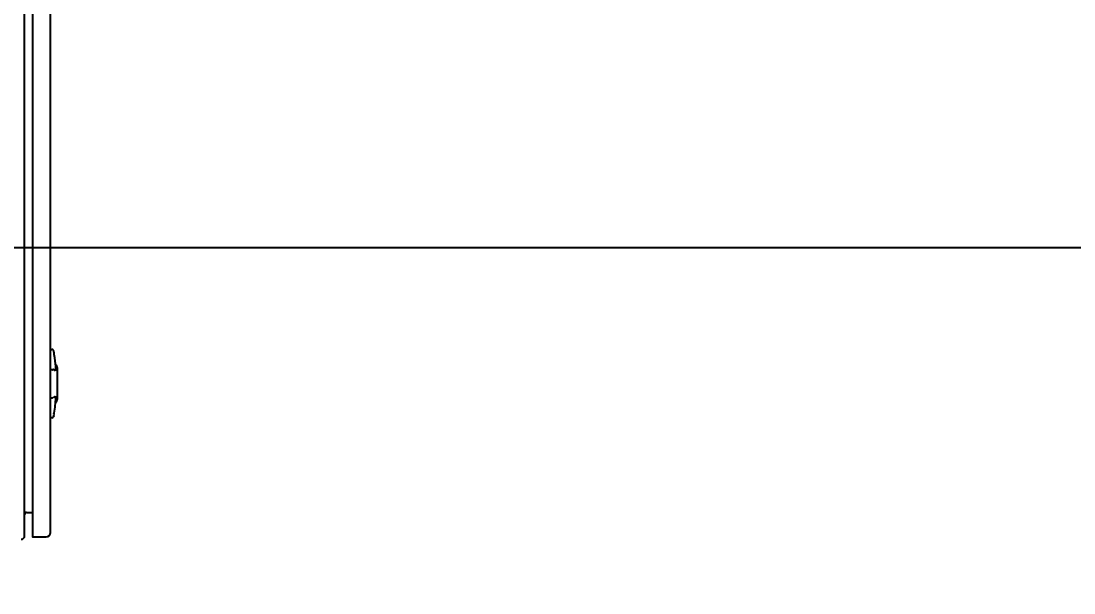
# Model space of a CAD drawing. Header units: feet. Extents: x -18 to 2540, y -48 to 1440.
# Drawn here: x 2022.827 to 2026.081, y 1384.473 to 1386.241 of the extents above; entities that cross this region are included whole.
import ezdxf
from ezdxf.enums import TextEntityAlignment as Align

# ---------------------------------------------------------------- set-up
doc = ezdxf.new("R2018")
doc.units = ezdxf.units.FT
doc.header["$MEASUREMENT"] = 0
doc.layers.add('E-EQPM-CAB', color=5, linetype='Continuous')
doc.layers.add('G-ANNO-TEXT', color=1, linetype='Continuous')
doc.styles.add('NEI-A', font='arial.ttf')

# ---------------------------------------------------------------- blocks, each defined once
blk = doc.blocks.new('DETAIL_TITLE')
at = {"style": 'NEI-A', "flags": 8}
blk.add_attdef('#', text='', height=0.25, dxfattribs=at).set_placement((0.5922, -0.5109), align=Align.MIDDLE_CENTER)
at = {"lineweight": 30, "flags": 104}
blk.add_attdef('DETAIL_TITLE', text='', height=0.25, dxfattribs=at).set_placement((0.9099, -0.5251), align=Align.BOTTOM_LEFT)
at = {"style": 'NEI-A'}
for tag, p in [('SCALE:', (0.9386, -0.7379)), ('1"_=_', (1.5474, -0.7379))]:
    blk.add_attdef(tag, text='', height=0.1094, dxfattribs=at).set_placement(p, align=Align.BOTTOM_LEFT)

msp = doc.modelspace()

# ---------------------------------------------------------------- linework, layer by layer
at = {"layer": 'E-EQPM-CAB', "lineweight": 25}
for points in [[(2022.837378, 1384.649565), (2022.837378, 1386.925857)], [(2022.904486, 1386.924884), (2022.862179, 1386.924884), (2022.862179, 1384.646647), (2022.904486, 1384.646647)], [(2022.917615, 1384.659777), (2022.917615, 1386.911754)], [(2022.917615, 1385.225324), (2022.921505, 1385.225324)], [(2022.939012, 1385.072631), (2022.939012, 1385.167456)], [(2022.923937, 1385.16308), (2022.917615, 1385.16308)], [(2022.917615, 1385.076521), (2022.923937, 1385.076521)], [(2022.921505, 1385.014277), (2022.917615, 1385.014277)], [(2022.927827, 1385.022544), (2022.927827, 1385.022058)], [(2022.927827, 1385.021085), (2022.927827, 1385.021571)], [(2022.928313, 1385.022544), (2022.928313, 1385.024003)], [(2022.8437, 1384.722021), (2022.862179, 1384.722021)]]:
    msp.add_lwpolyline(points, dxfattribs=at)
for points in [[(2022.922507, 1385.225307, 0.02061233), (2022.92233, 1385.225322, -0.00209684), (2022.922939, 1385.22528, 0.01174504), (2022.92273, 1385.225237)], [(2022.925903, 1385.224169, 0.01154254), (2022.925682, 1385.224366, 0.01253908), (2022.925452, 1385.224552, 0.0119884), (2022.925212, 1385.224727, 0.01189237), (2022.92496, 1385.224893, 0.01196216), (2022.924707, 1385.225042, 0.01256006), (2022.924443, 1385.22518)], [(2022.926685, 1385.223278, 0.01195952), (2022.926506, 1385.223516, 0.01247868), (2022.926317, 1385.223742, 0.01176618), (2022.926114, 1385.223962)], [(2022.927194, 1385.222317, 0.01120299), (2022.927068, 1385.222545, 0.012315), (2022.926925, 1385.222777)], [(2022.934551, 1385.163652, 0.01458593), (2022.930965, 1385.199425, 0.00827406), (2022.928005, 1385.219612, 0.00044387), (2022.927871, 1385.220429, 0.02263976), (2022.927604, 1385.221006)], [(2022.928313, 1385.025462), (2022.9288, 1385.025948), (2022.9288, 1385.026434, 0.00206344), (2022.928971, 1385.026652)], [(2022.928742, 1385.025089, 0.0003347), (2022.928905, 1385.026141, 0.00047246), (2022.929137, 1385.027661)]]:
    msp.add_lwpolyline(points, format="xyb", dxfattribs=at)
for points in [[(2022.923365, 1385.225105, 0.01161832), (2022.923098, 1385.225172, -0.01218425)], [(2022.924514, 1385.163071, 0.00815087), (2022.924318, 1385.163078, -0.00548483)]]:
    msp.add_lwpolyline(points, format="xyb", close=True, dxfattribs=at)
for centre, radius, start, end in [((2022.921748, 1385.217734), 0.008076, 87.514857, 90.008679), ((2022.922714, 1385.223554), 0.00177, 80.040102, 82.466443), ((2022.921701, 1385.21911), 0.006222, 69.190862, 71.793788), ((2022.921664, 1385.219523), 0.006304, 66.429716, 69.111178), ((2022.921689, 1385.219117), 0.00622, 63.717955, 66.348014), ((2022.921734, 1385.219236), 0.006096, 44.064284, 46.845397), ((2022.922199, 1385.219551), 0.005534, 32.881978, 35.844019), ((2022.924257, 1385.220243), 0.00308, 14.361603, 21.938584), ((2022.876051, 1385.200755), 0.055334, 21.781089, 22.297384), ((2022.919714, 1385.218478), 0.008664, 25.354739, 27.425089), ((2022.926841, 1385.221777), 0.000965, 21.879994, 25.787038), ((2022.92418, 1385.1677), 0.014831, 359.999814, 52.416922), ((2022.923911, 1385.152495), 0.010577, 85.412223, 86.098414), ((2022.92396, 1385.153918), 0.009149, 84.137331, 84.917086), ((2022.924296, 1385.154377), 0.009183, 84.821691, 85.535314), ((2022.924143, 1385.153258), 0.01031, 83.569176, 84.200861), ((2022.923845, 1385.153235), 0.010321, 81.59047, 82.261469), ((2022.924069, 1385.15209), 0.010995, 82.975013, 83.582992), ((2022.924021, 1385.15145), 0.012127, 82.253872, 82.83315), ((2022.923881, 1385.153194), 0.010355, 79.759688, 80.431874), ((2022.923806, 1385.150187), 0.013408, 81.067494, 81.578665), ((2022.924328, 1385.153518), 0.00955, 80.365367, 81.058232), ((2022.924486, 1385.155594), 0.007455, 78.380497, 79.236184), ((2022.924204, 1385.152782), 0.010296, 79.08719, 79.756595), ((2022.923594, 1385.150335), 0.012806, 77.820004, 78.336841), ((2022.924118, 1385.153885), 0.00963, 75.910166, 76.59374), ((2022.924154, 1385.153167), 0.010346, 76.455924, 77.120469), ((2022.924293, 1385.153974), 0.009089, 74.726446, 75.432823), ((2022.924594, 1385.154606), 0.008417, 73.957129, 74.699107), ((2022.924284, 1385.152567), 0.0105, 75.304682, 75.962714), ((2022.924192, 1385.153611), 0.009465, 71.642691, 72.32586), ((2022.923206, 1385.148985), 0.014163, 73.53978, 74.029949), ((2022.923617, 1385.151314), 0.011852, 72.335097, 72.866783), ((2022.923011, 1385.148935), 0.014734, 72.925935, 73.402499), ((2022.924294, 1385.153381), 0.009598, 70.279052, 70.958248), ((2022.924073, 1385.152781), 0.010801, 70.97865, 71.616905), ((2022.924709, 1385.154454), 0.008447, 69.712259, 70.476232), ((2022.924092, 1385.152231), 0.010777, 69.203576, 69.842306), ((2022.923398, 1385.151056), 0.012653, 68.709689, 69.218847), ((2022.92519, 1385.155312), 0.007474, 67.212274, 68.117551), ((2022.924966, 1385.154629), 0.008303, 67.840246, 68.620115), ((2022.921013, 1385.146061), 0.018258, 65.167032, 65.650504), ((2022.931969, 1385.169176), 0.007672, 243.486585, 244.233286), ((2022.939656, 1385.183618), 0.024289, 243.079737, 243.542388), ((2022.936939, 1385.179048), 0.018805, 245.271529, 245.73741), ((2022.935872, 1385.176439), 0.0158, 245.631958, 246.152666), ((2022.935326, 1385.175596), 0.014736, 246.212994, 246.798869), ((2022.935828, 1385.176614), 0.016056, 246.81824, 247.337107), ((2022.934649, 1385.173693), 0.012907, 247.796872, 248.421653), ((2022.938554, 1385.183549), 0.023807, 248.426681, 248.794915), ((2022.937403, 1385.180806), 0.020534, 248.93296, 249.332863), ((2022.935171, 1385.174489), 0.014292, 249.453618, 250.042107), ((2022.934003, 1385.170964), 0.01025, 249.925322, 250.689424), ((2022.934559, 1385.173532), 0.012833, 252.009173, 252.667836), ((2022.935714, 1385.175979), 0.01547, 250.761716, 251.297354), ((2022.936976, 1385.179889), 0.019657, 251.485514, 251.871902), ((2022.933727, 1385.170257), 0.009651, 254.047232, 254.814017), ((2022.934301, 1385.171738), 0.011078, 253.264028, 253.978296), ((2022.934345, 1385.171456), 0.0108, 252.634637, 253.353908), ((2022.933762, 1385.17056), 0.009893, 254.858089, 255.688416), ((2022.93368, 1385.170184), 0.009082, 255.672252, 256.462429), ((2022.933678, 1385.170958), 0.009849, 258.43903, 259.205041), ((2022.932856, 1385.166288), 0.005633, 259.198261, 260.390985), ((2022.933797, 1385.169191), 0.00853, 256.557116, 257.450826), ((2022.933646, 1385.168761), 0.008137, 257.475449, 258.316795), ((2022.933341, 1385.167706), 0.007051, 260.341484, 261.412327), ((2022.932905, 1385.166477), 0.00534, 262.68439, 264.002706), ((2022.932843, 1385.165141), 0.003999, 261.319218, 262.89215), ((2022.932886, 1385.165534), 0.004398, 265.429549, 266.998329), ((2022.93298, 1385.165309), 0.004177, 264.101827, 265.462522), ((2022.932949, 1385.164686), 0.004038, 266.957346, 268.48134), ((2022.932935, 1385.165308), 0.004174, 268.56404, 270.063641), ((2022.932936, 1385.163233), 0.002585, 270.032156, 272.26457), ((2022.932944, 1385.163564), 0.002915, 272.217724, 274.340033), ((2022.932925, 1385.162941), 0.002293, 274.214083, 276.682096), ((2022.932922, 1385.162892), 0.001759, 279.103567, 281.904408), ((2022.932896, 1385.162476), 0.001347, 284.85566, 288.015306), ((2022.932924, 1385.163872), 0.002738, 276.824317, 278.991489), ((2022.932971, 1385.162674), 0.001535, 281.77303, 284.8707), ((2022.93299, 1385.16222), 0.001073, 291.089119, 295.14226), ((2022.932922, 1385.162385), 0.001738, 288.186333, 291.314145), ((2022.932945, 1385.162337), 0.001198, 305.98734, 309.520508), ((2022.932836, 1385.162423), 0.001337, 320.590752, 323.639362), ((2022.932786, 1385.162454), 0.001396, 323.831477, 326.813161), ((2022.933359, 1385.162474), 0.001353, 295.078611, 298.366109), ((2022.932761, 1385.162447), 0.001413, 330.179528, 332.972275), ((2022.933445, 1385.162302), 0.001161, 298.665025, 302.587828), ((2022.933387, 1385.162403), 0.001278, 302.334371, 305.858205), ((2022.931887, 1385.162836), 0.002262, 358.811466, 2.881335), ((2022.93338, 1385.162389), 0.001271, 309.807656, 313.240538), ((2022.933536, 1385.162241), 0.001056, 312.585591, 316.639192), ((2022.933255, 1385.162494), 0.001434, 317.008343, 320.133957), ((2022.933031, 1385.162287), 0.001586, 327.130112, 330.337249), ((2022.933067, 1385.162286), 0.001554, 333.234587, 336.361066), ((2022.932898, 1385.162368), 0.001741, 336.145637, 339.057438), ((2022.932509, 1385.162328), 0.002122, 339.146372, 341.752231), ((2022.932479, 1385.16249), 0.002177, 341.972896, 344.115999), ((2022.932859, 1385.162243), 0.001763, 344.214135, 347.078368), ((2022.932637, 1385.162309), 0.001993, 346.659726, 349.353455), ((2022.932613, 1385.16273), 0.002014, 348.71595, 351.373829), ((2022.929268, 1385.162814), 0.005368, 3.05065, 5.857454), ((2022.933006, 1385.16227), 0.001623, 350.990514, 353.929034), ((2022.931294, 1385.162846), 0.003341, 353.589537, 355.267035), ((2022.93093, 1385.162837), 0.003705, 355.232126, 356.822131), ((2022.924163, 1385.094083), 0.017076, 270.172988, 270.697248), ((2022.924185, 1385.081025), 0.004017, 270.685718, 271.891532), ((2022.924188, 1385.086926), 0.009918, 272.530297, 273.214257), ((2022.924215, 1385.086868), 0.009859, 273.234197, 273.919945), ((2022.923426, 1385.090896), 0.013903, 275.92789, 276.427887), ((2022.924042, 1385.089445), 0.012442, 273.905622, 274.460385), ((2022.924182, 1385.086818), 0.009811, 274.610675, 275.301037), ((2022.923897, 1385.086673), 0.009654, 276.459189, 277.194378), ((2022.924281, 1385.086468), 0.009455, 275.172559, 275.875114), ((2022.923522, 1385.091981), 0.015017, 277.231511, 277.668245), ((2022.923902, 1385.087144), 0.010119, 279.049558, 279.725437), ((2022.924102, 1385.087524), 0.010522, 277.774463, 278.403935), ((2022.924127, 1385.08558), 0.008533, 280.26096, 281.062382), ((2022.924373, 1385.086238), 0.009702, 278.353528, 279.079893), ((2022.923981, 1385.08657), 0.009533, 281.517864, 282.211988), ((2022.924269, 1385.086913), 0.009899, 279.687698, 280.343643), ((2022.924389, 1385.085946), 0.008917, 280.841218, 281.559749), ((2022.923261, 1385.090871), 0.013911, 282.206305, 282.705068), ((2022.924049, 1385.087373), 0.010325, 282.711697, 283.377148), ((2022.923153, 1385.089896), 0.012962, 285.268056, 285.777839), ((2022.923952, 1385.087057), 0.010013, 285.795626, 286.463229), ((2022.923393, 1385.090608), 0.013697, 283.951348, 284.451315), ((2022.924479, 1385.086785), 0.00974, 283.181451, 283.862441), ((2022.923384, 1385.090423), 0.013521, 284.681803, 285.18164), ((2022.923223, 1385.090009), 0.01307, 286.959018, 287.469005), ((2022.92486, 1385.085063), 0.007883, 286.237474, 287.094964), ((2022.923981, 1385.087549), 0.010983, 287.551005, 288.188755), ((2022.923334, 1385.089472), 0.012525, 288.805359, 289.322503), ((2022.925218, 1385.084285), 0.007007, 289.673042, 290.59539), ((2022.923461, 1385.090127), 0.013235, 288.185414, 288.686007), ((2022.922746, 1385.091648), 0.014722, 289.403636, 289.876559), ((2022.923634, 1385.088476), 0.011786, 290.327633, 290.936924), ((2022.925588, 1385.084197), 0.006712, 291.67924, 293.267412), ((2022.922613, 1385.090515), 0.013912, 293.264925, 294.426051), ((2022.939037, 1385.057211), 0.023029, 116.390196, 116.953454), ((2022.932991, 1385.069874), 0.008866, 115.55292, 116.522943), ((2022.3194, 1385.120026), 0.616693, 351.490534, 356.001573), ((2022.932917, 1385.070049), 0.008752, 113.349433, 114.028381), ((2022.932881, 1385.071729), 0.007526, 111.705803, 112.427493), ((2022.932932, 1385.072056), 0.007505, 111.014266, 111.730585), ((2022.933093, 1385.073589), 0.005826, 98.312378, 99.158272), ((2022.932955, 1385.077544), 0.001895, 85.435087, 87.234011), ((2022.932982, 1385.077668), 0.001768, 82.637672, 84.449741), ((2022.932948, 1385.07782), 0.001618, 79.470579, 81.534021), ((2022.932932, 1385.078211), 0.001228, 75.450583, 77.796765), ((2022.92418, 1385.072874), 0.014831, 307.583078, 0.000186), ((2022.93286, 1385.076912), 0.002535, 77.727457, 79.261274), ((2022.932968, 1385.077856), 0.001578, 73.244495, 75.500376), ((2022.933472, 1385.078378), 0.001052, 67.987166, 70.778571), ((2022.933437, 1385.078256), 0.001179, 66.011671, 68.662944), ((2022.933472, 1385.07834), 0.001088, 63.091469, 65.862113), ((2022.933586, 1385.078539), 0.000859, 60.552123, 63.881405), ((2022.933496, 1385.078358), 0.001061, 58.294138, 61.115448), ((2022.93348, 1385.078315), 0.001105, 56.179115, 58.777894), ((2022.933654, 1385.07856), 0.000805, 53.04525, 56.763587), ((2022.932909, 1385.077863), 0.001234, 3.657861, 6.418804), ((2022.933433, 1385.078231), 0.001202, 49.417556, 51.762045), ((2022.933011, 1385.077802), 0.001601, 38.463627, 40.495112), ((2022.932895, 1385.0777), 0.001754, 33.110329, 34.940328), ((2022.928956, 1385.077432), 0.005669, 355.001432, 355.910275), ((2022.933099, 1385.077892), 0.001526, 6.677154, 9.13951), ((2022.933534, 1385.077861), 0.001094, 4.845749, 7.785309), ((2022.930462, 1385.077684), 0.004172, 358.054471, 359.109611), ((2022.931014, 1385.077743), 0.003621, 359.810303, 0.948724), ((2022.921746, 1385.021942), 0.007178, 269.984413, 270.841093), ((2022.921748, 1385.018013), 0.00325, 270.826169, 272.099167), ((2022.920358, 1385.022319), 0.007784, 350.49781, 351.270025), ((2022.931948, 1385.020964), 0.003842, 170.172812, 171.270856), ((2022.913097, 1385.023035), 0.01535, 350.393911, 350.940465), ((2022.934294, 1385.020905), 0.006031, 170.373587, 171.249355), ((2022.910407, 1385.027148), 0.018214, 350.892204, 351.396782), ((2022.935442, 1385.024078), 0.006908, 170.784659, 171.608239), ((2022.93276, 1385.025024), 0.00413, 170.443858, 171.49289), ((2022.906361, 1385.029108), 0.022693, 350.886673, 351.33676), ((2022.944338, 1385.022997), 0.015693, 170.73548, 171.278983), ((2022.938019, 1385.024426), 0.009241, 170.844479, 171.556589), ((2022.894911, 1385.033772), 0.034438, 351.235577, 351.606324), ((2022.940007, 1385.025639), 0.011147, 170.929213, 171.570998), ((2022.843943, 1384.715942), 0.006079, 90.000701, 179.999299), ((2022.826923, 1384.649808), 0.010941, 270.000251, 359.999749), ((2022.904729, 1384.66002), 0.013373, 270.000388, 359.999612)]:
    msp.add_arc(centre, radius, start, end, dxfattribs=at)
for points in [[(2022.924874, 1385.163117), (2022.924796, 1385.163121), (2022.924719, 1385.163125), (2022.924641, 1385.16313)], [(2022.926621, 1385.16329), (2022.926582, 1385.163299), (2022.926542, 1385.163308), (2022.926503, 1385.163317)], [(2022.927871, 1385.162048), (2022.927868, 1385.162049), (2022.927867, 1385.16205), (2022.927864, 1385.162051)], [(2022.928313, 1385.162713), (2022.928288, 1385.162725), (2022.928263, 1385.162736), (2022.928238, 1385.162746)], [(2022.928489, 1385.162087), (2022.928423, 1385.162116), (2022.928357, 1385.162144), (2022.928291, 1385.162172)], [(2022.928686, 1385.162341), (2022.928791, 1385.162291), (2022.928895, 1385.162241), (2022.929, 1385.16219)], [(2022.929003, 1385.162227), (2022.929006, 1385.162225), (2022.929009, 1385.162224), (2022.929012, 1385.162223)], [(2022.92927, 1385.161849), (2022.929313, 1385.161829), (2022.929356, 1385.161809), (2022.9294, 1385.161789)], [(2022.92994, 1385.161835), (2022.929985, 1385.161816), (2022.93003, 1385.161797), (2022.930074, 1385.161779)], [(2022.934592, 1385.163063), (2022.934578, 1385.163259), (2022.934564, 1385.163456), (2022.934551, 1385.163652)], [(2022.934609, 1385.162608), (2022.93461, 1385.162672), (2022.934612, 1385.162736), (2022.934613, 1385.162799)], [(2022.924022, 1385.077281), (2022.9241, 1385.077283), (2022.924179, 1385.077286), (2022.924257, 1385.077289)], [(2022.924691, 1385.077008), (2022.924694, 1385.077008), (2022.924696, 1385.077008), (2022.924699, 1385.077008)], [(2022.927718, 1385.077756), (2022.927784, 1385.077782), (2022.92785, 1385.077808), (2022.927915, 1385.077834)], [(2022.928975, 1385.078687), (2022.928947, 1385.078674), (2022.928919, 1385.078661), (2022.928892, 1385.078648)], [(2022.929115, 1385.078374), (2022.929085, 1385.07836), (2022.929056, 1385.078346), (2022.929026, 1385.078332)], [(2022.929269, 1385.078287), (2022.929239, 1385.078273), (2022.929209, 1385.07826), (2022.929179, 1385.078246)], [(2022.929302, 1385.078143), (2022.929275, 1385.078131), (2022.929248, 1385.078119), (2022.92922, 1385.078107)], [(2022.929379, 1385.078664), (2022.929353, 1385.078653), (2022.929328, 1385.078641), (2022.929302, 1385.07863)], [(2022.92954, 1385.078814), (2022.929509, 1385.078801), (2022.929477, 1385.078787), (2022.929446, 1385.078774)], [(2022.929836, 1385.078533), (2022.92981, 1385.078523), (2022.929785, 1385.078512), (2022.929759, 1385.078501)], [(2022.929945, 1385.078578), (2022.929913, 1385.078566), (2022.929882, 1385.078552), (2022.92985, 1385.078539)], [(2022.929975, 1385.078348), (2022.929949, 1385.078337), (2022.929923, 1385.078326), (2022.929897, 1385.078315)], [(2022.930016, 1385.079128), (2022.929987, 1385.079117), (2022.929958, 1385.079106), (2022.929929, 1385.079094)], [(2022.930364, 1385.078791), (2022.930335, 1385.078779), (2022.930307, 1385.078768), (2022.930278, 1385.078757)], [(2022.93041, 1385.078587), (2022.930378, 1385.078576), (2022.930347, 1385.078565), (2022.930316, 1385.078553)], [(2022.930437, 1385.078733), (2022.930411, 1385.078723), (2022.930385, 1385.078714), (2022.930359, 1385.078704)], [(2022.930626, 1385.078923), (2022.930594, 1385.078912), (2022.930562, 1385.0789), (2022.930531, 1385.078889)], [(2022.93067, 1385.079188), (2022.930639, 1385.079178), (2022.93061, 1385.079169), (2022.930579, 1385.079159)], [(2022.930812, 1385.07892), (2022.930788, 1385.078912), (2022.930762, 1385.078903), (2022.930738, 1385.078894)], [(2022.930886, 1385.078946), (2022.930862, 1385.078937), (2022.930837, 1385.078929), (2022.930812, 1385.07892)], [(2022.930913, 1385.078648), (2022.930882, 1385.078638), (2022.93085, 1385.078627), (2022.930818, 1385.078616)], [(2022.930967, 1385.078914), (2022.930941, 1385.078906), (2022.930915, 1385.078897), (2022.93089, 1385.078889)], [(2022.931033, 1385.079037), (2022.931007, 1385.079029), (2022.930981, 1385.079022), (2022.930955, 1385.079014)], [(2022.931092, 1385.079034), (2022.931064, 1385.079026), (2022.931035, 1385.079017), (2022.931007, 1385.079008)], [(2022.931292, 1385.078949), (2022.931262, 1385.078941), (2022.931234, 1385.078933), (2022.931204, 1385.078924)], [(2022.93129, 1385.07905), (2022.931263, 1385.079042), (2022.931236, 1385.079034), (2022.931209, 1385.079025)], [(2022.931387, 1385.079116), (2022.931361, 1385.079109), (2022.931334, 1385.079102), (2022.931308, 1385.079095)], [(2022.931414, 1385.079044), (2022.931385, 1385.079036), (2022.931356, 1385.079028), (2022.931327, 1385.07902)], [(2022.931594, 1385.079215), (2022.931568, 1385.079208), (2022.931542, 1385.079201), (2022.931515, 1385.079194)], [(2022.931629, 1385.079237), (2022.931603, 1385.079231), (2022.931577, 1385.079225), (2022.931552, 1385.079219)], [(2022.931767, 1385.079277), (2022.93174, 1385.079272), (2022.931712, 1385.079266), (2022.931685, 1385.07926)], [(2022.931812, 1385.079192), (2022.931784, 1385.079185), (2022.931755, 1385.079178), (2022.931727, 1385.079171)], [(2022.931829, 1385.079338), (2022.931804, 1385.079333), (2022.931778, 1385.079328), (2022.931753, 1385.079323)], [(2022.931883, 1385.079281), (2022.931857, 1385.079275), (2022.931831, 1385.07927), (2022.931805, 1385.079264)], [(2022.931904, 1385.078865), (2022.931879, 1385.078861), (2022.931854, 1385.078856), (2022.931829, 1385.078852)], [(2022.931979, 1385.07923), (2022.931952, 1385.079224), (2022.931925, 1385.079218), (2022.931897, 1385.079212)], [(2022.93213, 1385.079386), (2022.932103, 1385.079382), (2022.932075, 1385.079378), (2022.932048, 1385.079374)], [(2022.932135, 1385.07889), (2022.932113, 1385.078887), (2022.932091, 1385.078883), (2022.932069, 1385.078879)], [(2022.932392, 1385.079407), (2022.932368, 1385.079405), (2022.932346, 1385.079402), (2022.932322, 1385.079398)], [(2022.93246, 1385.079419), (2022.932432, 1385.079417), (2022.932405, 1385.079414), (2022.932378, 1385.079411)], [(2022.932576, 1385.079427), (2022.932551, 1385.079425), (2022.932526, 1385.079423), (2022.932501, 1385.079421)], [(2022.932571, 1385.079421), (2022.932549, 1385.079419), (2022.932528, 1385.079416), (2022.932506, 1385.079414)], [(2022.932682, 1385.079432), (2022.932658, 1385.079431), (2022.932634, 1385.079429), (2022.93261, 1385.079428)], [(2022.932802, 1385.07895), (2022.93278, 1385.07895), (2022.932757, 1385.078949), (2022.932735, 1385.078947)], [(2022.93287, 1385.079438), (2022.932848, 1385.079438), (2022.932825, 1385.079438), (2022.932802, 1385.079437)], [(2022.932933, 1385.079439), (2022.932912, 1385.079439), (2022.932891, 1385.079439), (2022.93287, 1385.079438)], [(2022.933006, 1385.079439), (2022.932982, 1385.079439), (2022.932957, 1385.079439), (2022.932933, 1385.079439)], [(2022.933051, 1385.079437), (2022.933029, 1385.079438), (2022.933007, 1385.079438), (2022.932985, 1385.079439)], [(2022.933096, 1385.079435), (2022.933076, 1385.079436), (2022.933056, 1385.079437), (2022.933035, 1385.079437)], [(2022.93325, 1385.079423), (2022.933228, 1385.079425), (2022.933205, 1385.079427), (2022.933182, 1385.079429)], [(2022.93333, 1385.079409), (2022.93331, 1385.079412), (2022.933289, 1385.079415), (2022.933269, 1385.079418)], [(2022.93369, 1385.079175), (2022.933678, 1385.079184), (2022.933665, 1385.079194), (2022.933652, 1385.079204)], [(2022.933762, 1385.078627), (2022.93375, 1385.078637), (2022.933739, 1385.078647), (2022.933728, 1385.078657)], [(2022.933818, 1385.079372), (2022.933802, 1385.079377), (2022.933786, 1385.079383), (2022.933769, 1385.079388)], [(2022.933828, 1385.07856), (2022.933817, 1385.078571), (2022.933807, 1385.078582), (2022.933797, 1385.078593)], [(2022.933858, 1385.079012), (2022.933848, 1385.079024), (2022.933838, 1385.079035), (2022.933828, 1385.079047)], [(2022.93391, 1385.07846), (2022.933902, 1385.078472), (2022.933893, 1385.078483), (2022.933884, 1385.078495)], [(2022.934078, 1385.078223), (2022.934073, 1385.078239), (2022.934068, 1385.078255), (2022.934063, 1385.07827)], [(2022.934114, 1385.078079), (2022.934111, 1385.078095), (2022.934108, 1385.078111), (2022.934104, 1385.078126)], [(2022.934146, 1385.077851), (2022.934145, 1385.077869), (2022.934144, 1385.077887), (2022.934142, 1385.077905)], [(2022.934149, 1385.077772), (2022.934148, 1385.07779), (2022.934148, 1385.077809), (2022.934147, 1385.077827)], [(2022.934283, 1385.079079), (2022.934271, 1385.07909), (2022.93426, 1385.079102), (2022.934248, 1385.079113)], [(2022.934333, 1385.078705), (2022.934323, 1385.07872), (2022.934312, 1385.078735), (2022.934301, 1385.078749)], [(2022.934392, 1385.078613), (2022.934383, 1385.078628), (2022.934374, 1385.078643), (2022.934364, 1385.078658)], [(2022.93442, 1385.078567), (2022.934411, 1385.078582), (2022.934401, 1385.078598), (2022.934392, 1385.078613)], [(2022.934446, 1385.078518), (2022.934437, 1385.078534), (2022.934428, 1385.07855), (2022.93442, 1385.078567)], [(2022.93447, 1385.078467), (2022.934462, 1385.078484), (2022.934454, 1385.078501), (2022.934446, 1385.078518)], [(2022.934494, 1385.078417), (2022.934486, 1385.078434), (2022.934478, 1385.078451), (2022.93447, 1385.078467)], [(2022.934514, 1385.078367), (2022.934508, 1385.078384), (2022.934501, 1385.0784), (2022.934494, 1385.078417)], [(2022.934533, 1385.078319), (2022.934527, 1385.078335), (2022.934521, 1385.078351), (2022.934514, 1385.078367)], [(2022.934549, 1385.07827), (2022.934544, 1385.078287), (2022.934538, 1385.078303), (2022.934533, 1385.078319)], [(2022.934577, 1385.078238), (2022.934572, 1385.078258), (2022.934567, 1385.078278), (2022.934562, 1385.078298)], [(2022.934578, 1385.078173), (2022.934574, 1385.07819), (2022.934569, 1385.078206), (2022.934564, 1385.078223)], [(2022.934601, 1385.07812), (2022.934598, 1385.078139), (2022.934594, 1385.078158), (2022.93459, 1385.078176)], [(2022.934611, 1385.078062), (2022.934608, 1385.078082), (2022.934605, 1385.078101), (2022.934601, 1385.07812)], [(2022.934628, 1385.07706), (2022.934629, 1385.077076), (2022.93463, 1385.077092), (2022.934631, 1385.077107)], [(2022.934633, 1385.07786), (2022.934632, 1385.077882), (2022.934631, 1385.077905), (2022.93463, 1385.077927)], [(2022.934631, 1385.077555), (2022.934632, 1385.077575), (2022.934633, 1385.077595), (2022.934633, 1385.077615)], [(2022.934634, 1385.077212), (2022.934634, 1385.077214), (2022.934634, 1385.077216), (2022.934635, 1385.077219)], [(2022.934635, 1385.077672), (2022.934635, 1385.077692), (2022.934635, 1385.077712), (2022.934635, 1385.077733)], [(2022.934665, 1385.077222), (2022.934666, 1385.077262), (2022.934669, 1385.077303), (2022.934671, 1385.077343)], [(2022.922188, 1385.014287), (2022.922208, 1385.014288), (2022.922228, 1385.014289), (2022.922248, 1385.01429)], [(2022.922318, 1385.014297), (2022.922337, 1385.014299), (2022.922356, 1385.0143), (2022.922374, 1385.014301)], [(2022.922394, 1385.014767), (2022.922404, 1385.014768), (2022.922415, 1385.014768), (2022.922426, 1385.014769)], [(2022.922455, 1385.01477), (2022.922468, 1385.014771), (2022.922481, 1385.014772), (2022.922494, 1385.014773)], [(2022.922526, 1385.014307), (2022.922544, 1385.014309), (2022.922563, 1385.01431), (2022.922581, 1385.014312)], [(2022.922553, 1385.014361), (2022.922572, 1385.014363), (2022.92259, 1385.014366), (2022.922609, 1385.014368)], [(2022.922602, 1385.01432), (2022.922619, 1385.014322), (2022.922637, 1385.014324), (2022.922655, 1385.014325)], [(2022.922603, 1385.014809), (2022.92262, 1385.014811), (2022.922637, 1385.014813), (2022.922654, 1385.014815)], [(2022.922615, 1385.01479), (2022.922626, 1385.014792), (2022.922637, 1385.014794), (2022.922648, 1385.014795)], [(2022.922621, 1385.014293), (2022.922634, 1385.014294), (2022.922647, 1385.014295), (2022.922659, 1385.014297)], [(2022.922624, 1385.014468), (2022.922645, 1385.014472), (2022.922665, 1385.014475), (2022.922686, 1385.014479)], [(2022.922659, 1385.014783), (2022.922672, 1385.014784), (2022.922685, 1385.014785), (2022.922698, 1385.014787)], [(2022.922735, 1385.014794), (2022.922747, 1385.014795), (2022.922758, 1385.014797), (2022.92277, 1385.014798)], [(2022.922756, 1385.014793), (2022.922769, 1385.014794), (2022.922781, 1385.014796), (2022.922794, 1385.014797)], [(2022.922798, 1385.014807), (2022.922808, 1385.014809), (2022.922819, 1385.01481), (2022.922829, 1385.014812)], [(2022.922848, 1385.014492), (2022.922869, 1385.014496), (2022.922891, 1385.0145), (2022.922913, 1385.014503)], [(2022.922898, 1385.014355), (2022.922918, 1385.014358), (2022.922937, 1385.014361), (2022.922957, 1385.014363)], [(2022.922966, 1385.014837), (2022.922976, 1385.01484), (2022.922986, 1385.014842), (2022.922997, 1385.014844)], [(2022.923009, 1385.014547), (2022.923029, 1385.014551), (2022.923049, 1385.014555), (2022.923069, 1385.014559)], [(2022.923036, 1385.014962), (2022.923055, 1385.014966), (2022.923074, 1385.01497), (2022.923093, 1385.014975)], [(2022.923137, 1385.014553), (2022.923158, 1385.014557), (2022.923179, 1385.014561), (2022.9232, 1385.014565)], [(2022.923179, 1385.014803), (2022.923188, 1385.014804), (2022.923197, 1385.014806), (2022.923207, 1385.014808)], [(2022.923201, 1385.014878), (2022.923213, 1385.014881), (2022.923224, 1385.014884), (2022.923236, 1385.014886)], [(2022.923203, 1385.015018), (2022.923216, 1385.015021), (2022.92323, 1385.015025), (2022.923244, 1385.015029)], [(2022.923207, 1385.014808), (2022.923216, 1385.01481), (2022.923226, 1385.014811), (2022.923235, 1385.014813)], [(2022.923269, 1385.015097), (2022.923284, 1385.015101), (2022.9233, 1385.015105), (2022.923315, 1385.01511)], [(2022.92328, 1385.014822), (2022.923291, 1385.014825), (2022.923301, 1385.014827), (2022.923312, 1385.01483)], [(2022.923393, 1385.014973), (2022.923408, 1385.014977), (2022.923424, 1385.014981), (2022.923439, 1385.014985)], [(2022.923425, 1385.014527), (2022.923443, 1385.014531), (2022.923461, 1385.014535), (2022.923479, 1385.01454)], [(2022.923472, 1385.014915), (2022.923485, 1385.014919), (2022.9235, 1385.014922), (2022.923513, 1385.014926)], [(2022.923506, 1385.015003), (2022.923524, 1385.015008), (2022.923541, 1385.015013), (2022.923559, 1385.015018)], [(2022.923537, 1385.014891), (2022.923546, 1385.014894), (2022.923555, 1385.014897), (2022.923564, 1385.014899)], [(2022.923564, 1385.014899), (2022.923573, 1385.014903), (2022.923582, 1385.014906), (2022.923591, 1385.014909)], [(2022.923593, 1385.014886), (2022.923605, 1385.01489), (2022.923618, 1385.014893), (2022.92363, 1385.014897)], [(2022.923619, 1385.014855), (2022.923638, 1385.014861), (2022.923656, 1385.014867), (2022.923675, 1385.014872)], [(2022.923677, 1385.014924), (2022.923697, 1385.014931), (2022.923716, 1385.014938), (2022.923736, 1385.014945)], [(2022.92377, 1385.014917), (2022.923781, 1385.014921), (2022.923791, 1385.014924), (2022.923801, 1385.014927)], [(2022.923779, 1385.015113), (2022.923791, 1385.015117), (2022.923803, 1385.015121), (2022.923814, 1385.015125)], [(2022.923821, 1385.015381), (2022.923841, 1385.015388), (2022.923861, 1385.015394), (2022.923881, 1385.0154)], [(2022.923896, 1385.014972), (2022.923913, 1385.014978), (2022.923929, 1385.014984), (2022.923946, 1385.01499)], [(2022.923936, 1385.01517), (2022.92395, 1385.015176), (2022.923965, 1385.015182), (2022.923979, 1385.015187)], [(2022.923961, 1385.01498), (2022.923974, 1385.014985), (2022.923987, 1385.01499), (2022.924, 1385.014995)], [(2022.923979, 1385.015187), (2022.923993, 1385.015193), (2022.924008, 1385.015199), (2022.924022, 1385.015204)], [(2022.924025, 1385.015087), (2022.924041, 1385.015093), (2022.924057, 1385.015099), (2022.924072, 1385.015105)], [(2022.924056, 1385.015218), (2022.924069, 1385.015224), (2022.924081, 1385.015229), (2022.924094, 1385.015234)], [(2022.924094, 1385.015234), (2022.924107, 1385.01524), (2022.92412, 1385.015245), (2022.924133, 1385.015251)], [(2022.924106, 1385.015645), (2022.924118, 1385.015651), (2022.924131, 1385.015657), (2022.924143, 1385.015662)], [(2022.924167, 1385.015265), (2022.924181, 1385.015271), (2022.924196, 1385.015278), (2022.92421, 1385.015284)], [(2022.924233, 1385.01542), (2022.924248, 1385.015427), (2022.924264, 1385.015434), (2022.924279, 1385.015441)], [(2022.924263, 1385.015346), (2022.924278, 1385.015352), (2022.924293, 1385.015358), (2022.924308, 1385.015364)], [(2022.924304, 1385.015125), (2022.924316, 1385.01513), (2022.924327, 1385.015136), (2022.924338, 1385.015141)], [(2022.92441, 1385.015407), (2022.924425, 1385.015413), (2022.92444, 1385.015419), (2022.924455, 1385.015426)], [(2022.924487, 1385.015488), (2022.924503, 1385.015495), (2022.924519, 1385.015503), (2022.924535, 1385.015511)], [(2022.924498, 1385.015292), (2022.92451, 1385.015298), (2022.924521, 1385.015304), (2022.924533, 1385.01531)], [(2022.924509, 1385.015396), (2022.924525, 1385.015404), (2022.924541, 1385.015412), (2022.924558, 1385.015421)], [(2022.924542, 1385.015443), (2022.924554, 1385.015449), (2022.924566, 1385.015456), (2022.924578, 1385.015462)], [(2022.924552, 1385.015777), (2022.924564, 1385.015784), (2022.924576, 1385.015791), (2022.924588, 1385.015799)], [(2022.924602, 1385.015314), (2022.924617, 1385.015322), (2022.924632, 1385.01533), (2022.924647, 1385.015338)], [(2022.924629, 1385.015176), (2022.924642, 1385.015182), (2022.924655, 1385.015187), (2022.924667, 1385.015193)], [(2022.924645, 1385.015238), (2022.924659, 1385.015246), (2022.924673, 1385.015253), (2022.924687, 1385.015261)], [(2022.924687, 1385.015261), (2022.924701, 1385.015268), (2022.924714, 1385.015276), (2022.924728, 1385.015283)], [(2022.9247, 1385.015528), (2022.924712, 1385.015534), (2022.924724, 1385.015541), (2022.924736, 1385.015548)], [(2022.92472, 1385.015313), (2022.924734, 1385.015321), (2022.924748, 1385.015329), (2022.924762, 1385.015337)], [(2022.924755, 1385.015594), (2022.924769, 1385.015602), (2022.924784, 1385.01561), (2022.924797, 1385.015618)], [(2022.924817, 1385.015465), (2022.924831, 1385.015473), (2022.924845, 1385.015481), (2022.924858, 1385.015489)], [(2022.924858, 1385.015489), (2022.924871, 1385.015497), (2022.924885, 1385.015505), (2022.924898, 1385.015513)], [(2022.924898, 1385.015513), (2022.924911, 1385.015521), (2022.924925, 1385.015529), (2022.924938, 1385.015538)], [(2022.924938, 1385.015538), (2022.924951, 1385.015546), (2022.924965, 1385.015554), (2022.924978, 1385.015563)], [(2022.925104, 1385.015643), (2022.925117, 1385.015653), (2022.925131, 1385.015663), (2022.925145, 1385.015672)], [(2022.92516, 1385.015581), (2022.925174, 1385.01559), (2022.925188, 1385.015599), (2022.925202, 1385.015608)], [(2022.925197, 1385.015836), (2022.925211, 1385.015846), (2022.925225, 1385.015855), (2022.925239, 1385.015865)], [(2022.925208, 1385.015383), (2022.925222, 1385.015392), (2022.925236, 1385.015401), (2022.92525, 1385.01541)], [(2022.925244, 1385.015871), (2022.925255, 1385.015878), (2022.925266, 1385.015886), (2022.925277, 1385.015893)], [(2022.925312, 1385.015457), (2022.925324, 1385.015465), (2022.925336, 1385.015473), (2022.925348, 1385.015481)], [(2022.925314, 1385.015919), (2022.925325, 1385.015927), (2022.925336, 1385.015935), (2022.925347, 1385.015943)], [(2022.925354, 1385.016193), (2022.925368, 1385.016205), (2022.925382, 1385.016216), (2022.925397, 1385.016227)], [(2022.925397, 1385.016227), (2022.925411, 1385.016238), (2022.925425, 1385.01625), (2022.92544, 1385.016262)], [(2022.925399, 1385.016105), (2022.92541, 1385.016112), (2022.92542, 1385.01612), (2022.92543, 1385.016128)], [(2022.925417, 1385.015631), (2022.925431, 1385.015641), (2022.925445, 1385.015651), (2022.925459, 1385.015662)], [(2022.92543, 1385.016005), (2022.925439, 1385.016012), (2022.925448, 1385.016019), (2022.925457, 1385.016027)], [(2022.925493, 1385.016054), (2022.925501, 1385.016061), (2022.92551, 1385.016069), (2022.925519, 1385.016076)], [(2022.925519, 1385.016076), (2022.925529, 1385.016084), (2022.925538, 1385.016091), (2022.925547, 1385.016099)], [(2022.925538, 1385.01561), (2022.925549, 1385.015618), (2022.925561, 1385.015626), (2022.925572, 1385.015633)], [(2022.925561, 1385.01586), (2022.925576, 1385.015871), (2022.92559, 1385.015882), (2022.925604, 1385.015892)], [(2022.925695, 1385.015596), (2022.925705, 1385.015604), (2022.925716, 1385.015611), (2022.925726, 1385.01562)], [(2022.925774, 1385.016172), (2022.925786, 1385.016183), (2022.925798, 1385.016194), (2022.925811, 1385.016205)], [(2022.925839, 1385.016345), (2022.92585, 1385.016355), (2022.92586, 1385.016365), (2022.925871, 1385.016375)], [(2022.925911, 1385.016412), (2022.925922, 1385.016422), (2022.925934, 1385.016433), (2022.925945, 1385.016444)], [(2022.925922, 1385.016145), (2022.925937, 1385.016157), (2022.925951, 1385.016169), (2022.925965, 1385.016181)], [(2022.925936, 1385.016041), (2022.925949, 1385.016052), (2022.925963, 1385.016064), (2022.925977, 1385.016075)], [(2022.925945, 1385.016444), (2022.925958, 1385.016456), (2022.925969, 1385.016468), (2022.925982, 1385.01648)], [(2022.925972, 1385.016567), (2022.925984, 1385.016578), (2022.925996, 1385.016588), (2022.926007, 1385.016599)], [(2022.926026, 1385.016523), (2022.926035, 1385.016533), (2022.926045, 1385.016542), (2022.926054, 1385.016551)], [(2022.926027, 1385.016643), (2022.926036, 1385.016652), (2022.926045, 1385.016661), (2022.926053, 1385.01667)], [(2022.926045, 1385.015994), (2022.926055, 1385.016002), (2022.926065, 1385.016011), (2022.926075, 1385.01602)], [(2022.926075, 1385.01602), (2022.926086, 1385.016029), (2022.926096, 1385.016038), (2022.926107, 1385.016047)], [(2022.926086, 1385.016417), (2022.926096, 1385.016426), (2022.926106, 1385.016436), (2022.926116, 1385.016446)], [(2022.926095, 1385.016523), (2022.926107, 1385.016535), (2022.92612, 1385.016548), (2022.926132, 1385.016561)], [(2022.926184, 1385.016117), (2022.926195, 1385.016127), (2022.926206, 1385.016137), (2022.926217, 1385.016148)], [(2022.926185, 1385.016371), (2022.926195, 1385.016383), (2022.926206, 1385.016394), (2022.926217, 1385.016406)], [(2022.926189, 1385.017125), (2022.926197, 1385.017135), (2022.926205, 1385.017145), (2022.926213, 1385.017156)], [(2022.926265, 1385.016774), (2022.926275, 1385.016785), (2022.926286, 1385.016796), (2022.926296, 1385.016808)], [(2022.926325, 1385.016371), (2022.926334, 1385.016381), (2022.926343, 1385.016391), (2022.926353, 1385.0164)], [(2022.926384, 1385.017225), (2022.926392, 1385.017234), (2022.9264, 1385.017244), (2022.926408, 1385.017254)], [(2022.926412, 1385.016271), (2022.926426, 1385.016284), (2022.926439, 1385.016297), (2022.926451, 1385.016311)], [(2022.926418, 1385.016644), (2022.926428, 1385.016656), (2022.926438, 1385.016667), (2022.926448, 1385.016679)], [(2022.926435, 1385.016967), (2022.926446, 1385.016981), (2022.926456, 1385.016994), (2022.926467, 1385.017008)], [(2022.926467, 1385.017008), (2022.926478, 1385.017021), (2022.926488, 1385.017034), (2022.926499, 1385.017048)], [(2022.926471, 1385.016575), (2022.926481, 1385.016587), (2022.926491, 1385.016598), (2022.926501, 1385.016609)], [(2022.926527, 1385.017407), (2022.926536, 1385.017419), (2022.926545, 1385.017431), (2022.926554, 1385.017443)], [(2022.926535, 1385.016349), (2022.926547, 1385.016362), (2022.926559, 1385.016375), (2022.926572, 1385.016388)], [(2022.926554, 1385.016957), (2022.926563, 1385.016969), (2022.926572, 1385.016981), (2022.926581, 1385.016993)], [(2022.926568, 1385.016512), (2022.926578, 1385.016523), (2022.926587, 1385.016534), (2022.926597, 1385.016545)], [(2022.926614, 1385.016737), (2022.926625, 1385.01675), (2022.926637, 1385.016764), (2022.926648, 1385.016777)], [(2022.926632, 1385.017742), (2022.926641, 1385.017756), (2022.92665, 1385.017771), (2022.92666, 1385.017785)], [(2022.926648, 1385.016777), (2022.926659, 1385.01679), (2022.92667, 1385.016803), (2022.926681, 1385.016816)], [(2022.926673, 1385.017278), (2022.926683, 1385.017292), (2022.926692, 1385.017305), (2022.926702, 1385.017319)], [(2022.926738, 1385.017204), (2022.926746, 1385.017214), (2022.926754, 1385.017225), (2022.926762, 1385.017235)], [(2022.926854, 1385.017049), (2022.926864, 1385.017064), (2022.926874, 1385.017078), (2022.926884, 1385.017093)], [(2022.926864, 1385.017046), (2022.926873, 1385.017058), (2022.926882, 1385.017069), (2022.926891, 1385.017081)], [(2022.926905, 1385.017623), (2022.926913, 1385.017636), (2022.926921, 1385.017648), (2022.926928, 1385.01766)], [(2022.926908, 1385.017278), (2022.926918, 1385.017293), (2022.926928, 1385.017307), (2022.926937, 1385.017321)], [(2022.92691, 1385.017436), (2022.926918, 1385.017447), (2022.926925, 1385.017458), (2022.926933, 1385.017469)], [(2022.926955, 1385.017705), (2022.926964, 1385.017719), (2022.926972, 1385.017733), (2022.92698, 1385.017747)], [(2022.926972, 1385.017192), (2022.92698, 1385.017204), (2022.926989, 1385.017215), (2022.926997, 1385.017227)], [(2022.926983, 1385.016879), (2022.926993, 1385.016893), (2022.927003, 1385.016907), (2022.927014, 1385.016921)], [(2022.927004, 1385.017788), (2022.927012, 1385.017801), (2022.92702, 1385.017815), (2022.927027, 1385.017828)], [(2022.927027, 1385.017828), (2022.927035, 1385.017842), (2022.927043, 1385.017855), (2022.92705, 1385.017869)], [(2022.927038, 1385.017721), (2022.927045, 1385.017735), (2022.927053, 1385.017749), (2022.92706, 1385.017762)], [(2022.927051, 1385.017306), (2022.927058, 1385.017318), (2022.927066, 1385.017329), (2022.927073, 1385.01734)], [(2022.92706, 1385.017762), (2022.927067, 1385.017776), (2022.927074, 1385.01779), (2022.927082, 1385.017803)], [(2022.927071, 1385.017525), (2022.927079, 1385.017539), (2022.927088, 1385.017552), (2022.927096, 1385.017566)], [(2022.927072, 1385.017683), (2022.92708, 1385.017696), (2022.927087, 1385.017708), (2022.927095, 1385.017721)], [(2022.927073, 1385.01734), (2022.92708, 1385.017351), (2022.927088, 1385.017362), (2022.927095, 1385.017373)], [(2022.927074, 1385.017912), (2022.927082, 1385.017926), (2022.927089, 1385.017939), (2022.927096, 1385.017952)], [(2022.927112, 1385.01762), (2022.92712, 1385.017634), (2022.927128, 1385.017647), (2022.927135, 1385.017661)], [(2022.927137, 1385.018029), (2022.927144, 1385.018042), (2022.92715, 1385.018055), (2022.927157, 1385.018068)], [(2022.927175, 1385.01799), (2022.927182, 1385.018004), (2022.927188, 1385.018018), (2022.927195, 1385.018032)], [(2022.927211, 1385.017804), (2022.927218, 1385.017818), (2022.927225, 1385.017832), (2022.927232, 1385.017846)], [(2022.927232, 1385.017846), (2022.927239, 1385.01786), (2022.927246, 1385.017873), (2022.927253, 1385.017887)], [(2022.927253, 1385.018374), (2022.927259, 1385.018386), (2022.927265, 1385.018399), (2022.927272, 1385.018412)], [(2022.927277, 1385.018212), (2022.927284, 1385.018227), (2022.92729, 1385.018241), (2022.927296, 1385.018255)], [(2022.927306, 1385.017998), (2022.927312, 1385.018011), (2022.927318, 1385.018025), (2022.927324, 1385.018038)], [(2022.927324, 1385.018038), (2022.92733, 1385.018052), (2022.927337, 1385.018065), (2022.927343, 1385.018079)], [(2022.927357, 1385.018401), (2022.927362, 1385.018415), (2022.927368, 1385.01843), (2022.927374, 1385.018444)], [(2022.927374, 1385.018538), (2022.92738, 1385.018553), (2022.927386, 1385.018567), (2022.927391, 1385.018582)], [(2022.927375, 1385.018152), (2022.927381, 1385.018166), (2022.927386, 1385.01818), (2022.927392, 1385.018194)], [(2022.927407, 1385.018622), (2022.927413, 1385.018636), (2022.927418, 1385.01865), (2022.927424, 1385.018664)], [(2022.927424, 1385.018664), (2022.927429, 1385.018679), (2022.927435, 1385.018693), (2022.92744, 1385.018708)], [(2022.92743, 1385.018382), (2022.927436, 1385.018395), (2022.927441, 1385.018408), (2022.927446, 1385.018421)], [(2022.927433, 1385.01945), (2022.927435, 1385.019461), (2022.927437, 1385.019473), (2022.92744, 1385.019484)], [(2022.92744, 1385.018708), (2022.927445, 1385.018722), (2022.927451, 1385.018736), (2022.927456, 1385.018751)], [(2022.927456, 1385.018751), (2022.927461, 1385.018765), (2022.927467, 1385.01878), (2022.927472, 1385.018794)], [(2022.92746, 1385.01987), (2022.927459, 1385.019865), (2022.927458, 1385.01986), (2022.927457, 1385.019854)], [(2022.927467, 1385.017747), (2022.927474, 1385.017761), (2022.927482, 1385.017774), (2022.92749, 1385.017788)], [(2022.927472, 1385.018794), (2022.927477, 1385.018809), (2022.927482, 1385.018823), (2022.927487, 1385.018838)], [(2022.927495, 1385.019733), (2022.927496, 1385.019742), (2022.927498, 1385.01975), (2022.927499, 1385.019759)], [(2022.927514, 1385.018998), (2022.927519, 1385.019011), (2022.927524, 1385.019025), (2022.927528, 1385.019038)], [(2022.927515, 1385.019181), (2022.927519, 1385.019195), (2022.927523, 1385.019209), (2022.927528, 1385.019223)], [(2022.927517, 1385.018924), (2022.927522, 1385.018939), (2022.927527, 1385.018955), (2022.927532, 1385.018971)], [(2022.927541, 1385.018926), (2022.927546, 1385.018941), (2022.927551, 1385.018957), (2022.927555, 1385.018972)], [(2022.927554, 1385.020109), (2022.927556, 1385.020121), (2022.927558, 1385.020134), (2022.92756, 1385.020146)], [(2022.927571, 1385.019168), (2022.927575, 1385.019182), (2022.927579, 1385.019196), (2022.927584, 1385.01921)], [(2022.927591, 1385.021128), (2022.927594, 1385.021149), (2022.927598, 1385.02117), (2022.927602, 1385.021192)], [(2022.927594, 1385.019177), (2022.927599, 1385.019192), (2022.927603, 1385.019208), (2022.927608, 1385.019224)], [(2022.927603, 1385.018933), (2022.927607, 1385.018947), (2022.927611, 1385.01896), (2022.927615, 1385.018973)], [(2022.927607, 1385.019245), (2022.927609, 1385.019254), (2022.927611, 1385.019264), (2022.927613, 1385.019273)], [(2022.927635, 1385.017824), (2022.927642, 1385.017839), (2022.927649, 1385.017854), (2022.927656, 1385.017869)], [(2022.927661, 1385.019794), (2022.927663, 1385.019804), (2022.927665, 1385.019815), (2022.927667, 1385.019825)], [(2022.927668, 1385.019091), (2022.927672, 1385.019107), (2022.927676, 1385.019123), (2022.92768, 1385.019139)], [(2022.92768, 1385.020085), (2022.927679, 1385.020077), (2022.927677, 1385.020068), (2022.927676, 1385.020059)], [(2022.927678, 1385.019255), (2022.927681, 1385.019268), (2022.927685, 1385.019281), (2022.927688, 1385.019293)], [(2022.927681, 1385.019364), (2022.927684, 1385.019378), (2022.927687, 1385.019392), (2022.927689, 1385.019407)], [(2022.927699, 1385.019838), (2022.927698, 1385.019827), (2022.927696, 1385.019815), (2022.927694, 1385.019803)], [(2022.927701, 1385.019611), (2022.927704, 1385.019624), (2022.927707, 1385.019637), (2022.927709, 1385.01965)], [(2022.927703, 1385.017972), (2022.927709, 1385.017987), (2022.927717, 1385.018002), (2022.927723, 1385.018017)], [(2022.927719, 1385.01973), (2022.927717, 1385.019722), (2022.927717, 1385.019713), (2022.927715, 1385.019705)], [(2022.92772, 1385.019534), (2022.927721, 1385.01954), (2022.927722, 1385.019547), (2022.927723, 1385.019554)], [(2022.927741, 1385.020381), (2022.927738, 1385.020363), (2022.927735, 1385.020345), (2022.927732, 1385.020327)], [(2022.927734, 1385.019384), (2022.927736, 1385.019396), (2022.927739, 1385.019409), (2022.927741, 1385.019422)], [(2022.927766, 1385.019689), (2022.927768, 1385.019699), (2022.92777, 1385.01971), (2022.927772, 1385.019721)], [(2022.927774, 1385.019975), (2022.927772, 1385.019962), (2022.92777, 1385.019949), (2022.927767, 1385.019935)], [(2022.927783, 1385.020414), (2022.927781, 1385.020397), (2022.927778, 1385.02038), (2022.927775, 1385.020362)], [(2022.927787, 1385.019502), (2022.927788, 1385.019506), (2022.927789, 1385.01951), (2022.92779, 1385.019514)], [(2022.927791, 1385.019916), (2022.927792, 1385.019921), (2022.927792, 1385.019927), (2022.927793, 1385.019932)], [(2022.9278, 1385.019726), (2022.927799, 1385.01972), (2022.927798, 1385.019713), (2022.927797, 1385.019706)], [(2022.927808, 1385.019216), (2022.927809, 1385.019219), (2022.927809, 1385.019222), (2022.92781, 1385.019225)], [(2022.927809, 1385.019662), (2022.92781, 1385.019667), (2022.927811, 1385.019672), (2022.927812, 1385.019678)], [(2022.92781, 1385.019662), (2022.92781, 1385.019665), (2022.927811, 1385.019668), (2022.927811, 1385.019671)], [(2022.927815, 1385.019735), (2022.927815, 1385.019736), (2022.927815, 1385.019737), (2022.927815, 1385.019738)], [(2022.927816, 1385.019742), (2022.927816, 1385.019743), (2022.927816, 1385.019744), (2022.927817, 1385.019745)], [(2022.927872, 1385.019138), (2022.927876, 1385.019153), (2022.92788, 1385.019168), (2022.927884, 1385.019183)], [(2022.92789, 1385.020364), (2022.927887, 1385.02035), (2022.927885, 1385.020335), (2022.927883, 1385.020321)], [(2022.927951, 1385.021481), (2022.927958, 1385.021524), (2022.927965, 1385.021566), (2022.927972, 1385.021609)], [(2022.927955, 1385.0199), (2022.927957, 1385.019912), (2022.927959, 1385.019924), (2022.927961, 1385.019935)], [(2022.927957, 1385.01953), (2022.92796, 1385.019549), (2022.927963, 1385.019567), (2022.927966, 1385.019585)], [(2022.927962, 1385.019314), (2022.927966, 1385.019327), (2022.927969, 1385.019341), (2022.927972, 1385.019355)], [(2022.927962, 1385.018725), (2022.927968, 1385.01874), (2022.927973, 1385.018755), (2022.927978, 1385.01877)], [(2022.927963, 1385.019428), (2022.927966, 1385.019439), (2022.927968, 1385.01945), (2022.92797, 1385.01946)], [(2022.927975, 1385.018952), (2022.927979, 1385.018967), (2022.927984, 1385.018982), (2022.927988, 1385.018997)], [(2022.927979, 1385.019012), (2022.927982, 1385.019025), (2022.927986, 1385.019039), (2022.927989, 1385.019053)], [(2022.927982, 1385.022468), (2022.927989, 1385.022511), (2022.927996, 1385.022553), (2022.928003, 1385.022596)], [(2022.927994, 1385.02024), (2022.927997, 1385.020257), (2022.928, 1385.020275), (2022.928003, 1385.020292)], [(2022.928024, 1385.021106), (2022.92803, 1385.021142), (2022.928036, 1385.021178), (2022.928042, 1385.021215)], [(2022.928024, 1385.020705), (2022.928025, 1385.020713), (2022.928027, 1385.020722), (2022.928028, 1385.02073)], [(2022.928031, 1385.019929), (2022.928029, 1385.01992), (2022.928028, 1385.01991), (2022.928026, 1385.0199)], [(2022.928074, 1385.020227), (2022.928076, 1385.020237), (2022.928077, 1385.020247), (2022.928079, 1385.020258)], [(2022.92808, 1385.020263), (2022.928083, 1385.020282), (2022.928086, 1385.020301), (2022.928089, 1385.02032)], [(2022.928102, 1385.021898), (2022.928107, 1385.021927), (2022.928112, 1385.021956), (2022.928116, 1385.021985)], [(2022.92811, 1385.020021), (2022.928113, 1385.020035), (2022.928115, 1385.020049), (2022.928117, 1385.020063)], [(2022.92814, 1385.022172), (2022.928145, 1385.022206), (2022.928151, 1385.02224), (2022.928156, 1385.022274)], [(2022.928142, 1385.019043), (2022.928146, 1385.019059), (2022.928151, 1385.019075), (2022.928154, 1385.019091)], [(2022.928166, 1385.021753), (2022.928171, 1385.021784), (2022.928176, 1385.021814), (2022.928181, 1385.021845)], [(2022.928209, 1385.020859), (2022.928211, 1385.020869), (2022.928213, 1385.020879), (2022.928214, 1385.020889)], [(2022.92821, 1385.021187), (2022.928211, 1385.021198), (2022.928213, 1385.021209), (2022.928215, 1385.02122)], [(2022.928257, 1385.022213), (2022.92826, 1385.022235), (2022.928264, 1385.022257), (2022.928267, 1385.022279)], [(2022.928296, 1385.024202), (2022.928298, 1385.024214), (2022.9283, 1385.024227), (2022.928302, 1385.02424)], [(2022.928343, 1385.021621), (2022.928338, 1385.021585), (2022.928331, 1385.021548), (2022.928326, 1385.021512)], [(2022.928342, 1385.024192), (2022.928347, 1385.024223), (2022.928352, 1385.024254), (2022.928357, 1385.024285)], [(2022.928363, 1385.023956), (2022.928366, 1385.023971), (2022.928368, 1385.023985), (2022.92837, 1385.024)], [(2022.928363, 1385.023029), (2022.928364, 1385.023036), (2022.928365, 1385.023044), (2022.928367, 1385.023051)], [(2022.928436, 1385.023228), (2022.928438, 1385.023239), (2022.928439, 1385.023249), (2022.928441, 1385.02326)], [(2022.928447, 1385.022861), (2022.928451, 1385.022883), (2022.928454, 1385.022906), (2022.928458, 1385.022929)], [(2022.928483, 1385.024554), (2022.928488, 1385.024584), (2022.928493, 1385.024615), (2022.928498, 1385.024645)], [(2022.928522, 1385.024389), (2022.928531, 1385.024447), (2022.92854, 1385.024504), (2022.928549, 1385.024561)], [(2022.928559, 1385.02709), (2022.928562, 1385.027108), (2022.928565, 1385.027126), (2022.928568, 1385.027144)], [(2022.9286, 1385.023616), (2022.928603, 1385.023633), (2022.928605, 1385.02365), (2022.928608, 1385.023667)], [(2022.928657, 1385.02484), (2022.928663, 1385.02488), (2022.928669, 1385.02492), (2022.928675, 1385.024959)], [(2022.928728, 1385.02523), (2022.928737, 1385.025281), (2022.928745, 1385.025333), (2022.928753, 1385.025385)], [(2022.928736, 1385.026096), (2022.928738, 1385.026113), (2022.928741, 1385.02613), (2022.928744, 1385.026148)], [(2022.928756, 1385.027135), (2022.928759, 1385.027161), (2022.928763, 1385.027187), (2022.928767, 1385.027212)], [(2022.928776, 1385.022733), (2022.928779, 1385.022754), (2022.928782, 1385.022775), (2022.928785, 1385.022796)], [(2022.928911, 1385.026147), (2022.928914, 1385.026161), (2022.928916, 1385.026175), (2022.928918, 1385.026188)], [(2022.928956, 1385.026624), (2022.92896, 1385.026646), (2022.928963, 1385.026667), (2022.928966, 1385.026688)], [(2022.928999, 1385.027663), (2022.929007, 1385.027714), (2022.929014, 1385.027765), (2022.929022, 1385.027817)], [(2022.929021, 1385.024837), (2022.929027, 1385.024877), (2022.929033, 1385.024916), (2022.929039, 1385.024956)], [(2022.929093, 1385.027698), (2022.929098, 1385.027734), (2022.929104, 1385.02777), (2022.929109, 1385.027806)], [(2022.929141, 1385.027349), (2022.929147, 1385.02739), (2022.929154, 1385.027432), (2022.92916, 1385.027473)], [(2022.929339, 1385.028426), (2022.929354, 1385.028529), (2022.92937, 1385.028632), (2022.929385, 1385.028735)]]:
    msp.add_open_spline(points, degree=3, dxfattribs=at)

# ---------------------------------------------------------------- block references
at = {"layer": 'G-ANNO-TEXT'}
ref = msp.add_blockref('DETAIL_TITLE', (2007.117623, 1398.740013), dxfattribs=dict(at, xscale=2.26283738676726, yscale=2.26283738676726, zscale=2.26283738676726))
lines = msp.add_mtext('{\\LSCADA RACK DETAIL (PLAN VIEW)}', dxfattribs={"layer": '0', "insert": (2009.176571, 1398.230562), "char_height": 10.57518883, "attachment_point": 1})
ref.add_attrib('DETAIL_TITLE', '', (2009.176571, 1398.230562)).embed_mtext(lines)

doc.saveas('drawing.dxf')
